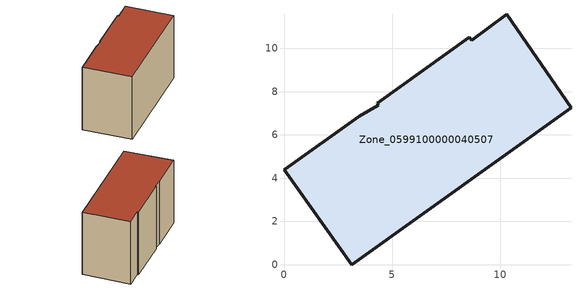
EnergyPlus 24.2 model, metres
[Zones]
Zone_0599100000040507
 floor ground (C_G): 3.47,6.86 4.36,7.38 4.3,7.46 8.57,10.51 8.67,10.37 10.29,11.58 13.27,7.25 3.13,0 0,4.38 z0
 wall outside (C_F): 3.13,0 13.27,7.25 10.29,11.58 8.67,10.37 8.57,10.51 4.3,7.46 4.36,7.38 3.47,6.86 0,4.38 3.13,0 z0:7.42
 roof outside (C_R): 8.57,10.51 4.3,7.46 4.36,7.38 3.47,6.86 0,4.38 3.13,0 13.27,7.25 10.29,11.58 8.67,10.37 z7.42
[BUILDING]
Pand.0599100000040507: North Axis=0; Terrain=City; Loads Convergence Tolerance Value=0.04; Temperature Convergence Tolerance Value=0.4; Solar Distribution=FullExterior; Maximum Number of Warmup Days=25; Minimum Number of Warmup Days=1
[Site:Location]
Rotterdam.The.Hague.AP_ZH_NLD Design_Conditions: Latitude=51.96; Longitude=4.45; Time Zone=1; Elevation=-4.5
[SITE:GROUNDTEMPERATURE:BUILDINGSURFACE]
18, 18, 18, 18, 18, 18, 18, 18, 18, 18, 18, 18
[MATERIAL] Thermal Absorptance=0.9; Solar Absorptance=0.7; Visible Absorptance=0.7
Name | Roughness | Thickness | Conductivity | Density | Specific Heat
G.TC.1975-1991 | MediumSmooth | 0.15 | 0.288461 | 540 | 1210
F.TC.1975-1991 | Rough | 0.3 | 0.230769 | 1920 | 840
R.TC.1975-1991 | MediumRough | 0.2 | 0.153846 | 1500 | 1000
[CONSTRUCTION]
C_G: G.TC.1975-1991
C_F: F.TC.1975-1991
C_R: R.TC.1975-1991
[ZONE]
Zone_0599100000040507: Type=1; Multiplier=1; Ceiling Height=Autocalculate; Volume=Autocalculate; Floor Area=autocalculate; Part of Total Floor Area=Yes
[ZONEINFILTRATION:DESIGNFLOWRATE]
Infil_Zone_0599100000040507: Zone or ZoneList or Space or SpaceList=Zone_0599100000040507; Schedule=AlwaysOn; Design Flow Rate Calculation Method=Flow/Area; Flow Rate per Floor Area=0.003; Constant Term Coefficient=1; Temperature Term Coefficient=0; Velocity Term Coefficient=0; Velocity Squared Term Coefficient=0
[HVACTEMPLATE:ZONE:IDEALLOADSAIRSYSTEM]
Zone_0599100000040507: Maximum Heating Supply Air Temperature=50; Minimum Cooling Supply Air Temperature=13; Maximum Heating Supply Air Humidity Ratio=0.0156; Minimum Cooling Supply Air Humidity Ratio=0.0077; Heating Limit=NoLimit; Cooling Limit=NoLimit; Dehumidification Control Type=ConstantSensibleHeatRatio; Cooling Sensible Heat Ratio=0.7; Dehumidification Setpoint=60; Humidification Control Type=None; Humidification Setpoint=30; Outdoor Air Method=None; Outdoor Air Flow Rate per Person=0.00944; Outdoor Air Flow Rate per Zone Floor Area=0; Outdoor Air Flow Rate per Zone=0; Demand Controlled Ventilation Type=None; Outdoor Air Economizer Type=NoEconomizer; Heat Recovery Type=None; Sensible Heat Recovery Effectiveness=0.7; Latent Heat Recovery Effectiveness=0.65
[ZONECONTROL:THERMOSTAT]
ThermostatControl_Zone_0599100000040507: Zone or ZoneList=Zone_0599100000040507; Control Type Schedule=DualSetpointControlType; Control 1=Thermostat_Zone_0599100000040507; Temperature Difference Between Cutout And Setpoint=0
[THERMOSTATSETPOINT:DUALSETPOINT]
Thermostat_Zone_0599100000040507: Heating Setpoint Temperature Schedule=HeatingSetpoint_Zone_0599100000040507; Cooling Setpoint Temperature Schedule=CoolingSetpoint_Zone_0599100000040507
[SCHEDULE:COMPACT]
HeatingSetpoint_Zone_0599100000040507: Through: 12/31, For: AllDays, Until: 24:00, 21
CoolingSetpoint_Zone_0599100000040507: Through: 12/31, For: AllDays, Until: 24:00, 24
DualSetpointControlType: Through: 12/31, For: AllDays, Until: 24:00, 4
AlwaysOn: Through: 12/31, For: AllDays, Until: 24:00, 1
